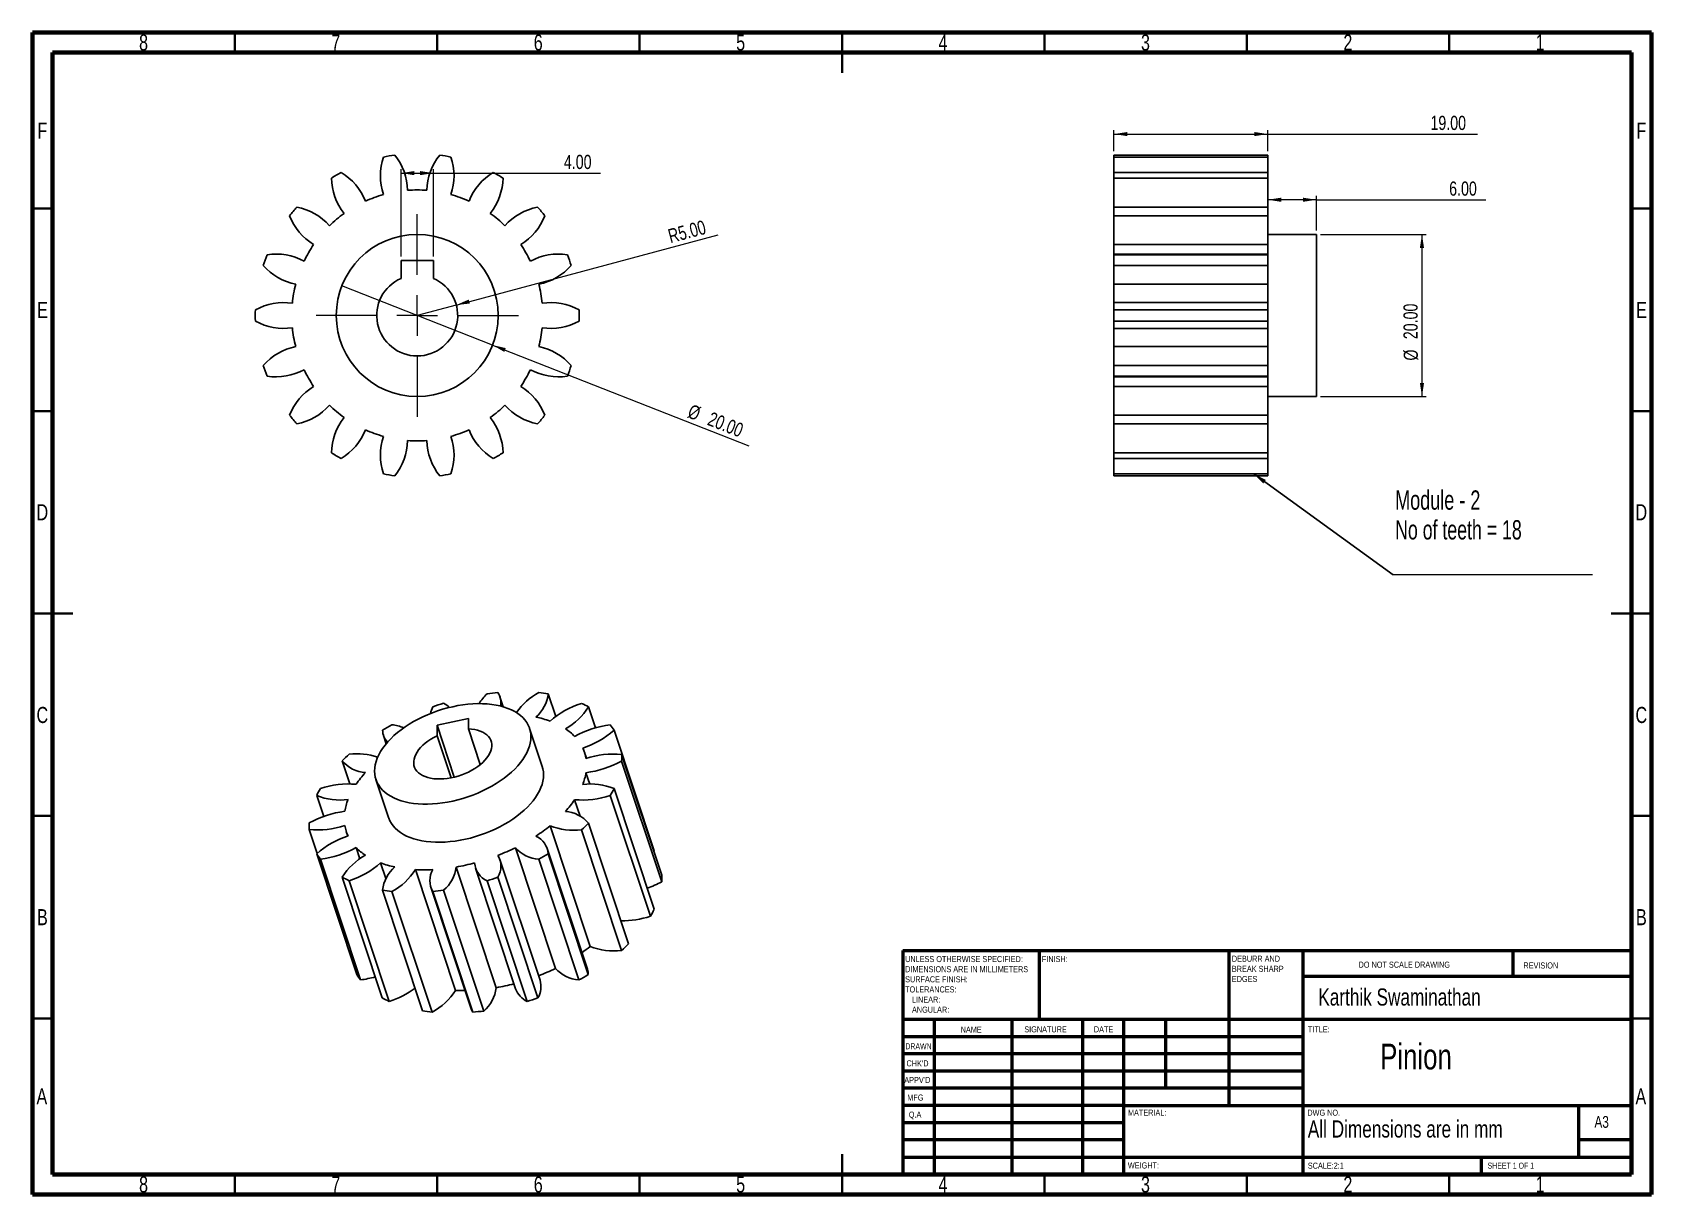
# Model space of a CAD drawing. Header units: millimetres. Extents: x 15 to 415, y 5 to 292.
import ezdxf

# ---------------------------------------------------------------- set-up
doc = ezdxf.new("R2010")
doc.units = ezdxf.units.MM
doc.styles.add('SLDTEXTSTYLE0', font='TXT', dxfattribs={"width": 0.75})
doc.styles.add('SLDTEXTSTYLE1', font='TXT', dxfattribs={"width": 0.686449})
doc.styles.add('SLDTEXTSTYLE2', font='TXT', dxfattribs={"width": 0.6875})
doc.styles.add('SLDTEXTSTYLE3', font='TXT', dxfattribs={"width": 0.7})
doc.dimstyles.new('SLDDIMSTYLE0', dxfattribs={"dimtxt": 3.5, "dimasz": 3.302, "dimexe": 0, "dimexo": 0.0625, "dimgap": 0.875, "dimtad": 1, "dimlfac": 0.5, "dimrnd": 1e-09, "dimzin": 4, "dimdsep": 46, "dimtxsty": 'SLDTEXTSTYLE0', "dimsah": 1, "dimcen": 0.09, "dimadec": 0, "dimazin": 1, "dimtfac": 1, "dimtofl": 0, "dimtmove": 0, "dimatfit": 3, "dimfxl": 0, "dimfrac": 2, "dimtolj": 1, "dimtzin": 12, "dimarcsym": 0})
doc.dimstyles.new('SLDDIMSTYLE1', dxfattribs={"dimtxt": 0.18, "dimasz": 3.302, "dimexe": 0, "dimexo": 0.0625, "dimgap": 0, "dimtad": 0, "dimtih": 1, "dimtoh": 1, "dimdec": 0, "dimrnd": 1e-09, "dimzin": 0, "dimdsep": 46, "dimtxsty": 'Standard', "dimsah": 1, "dimcen": 0.09, "dimadec": 0, "dimazin": 0, "dimtfac": 3.302, "dimtdec": 0, "dimtofl": 0, "dimtmove": 0, "dimatfit": 3, "dimfxl": 0, "dimfrac": 2, "dimtolj": 1, "dimtzin": 0, "dimarcsym": 0})
doc.dimstyles.new('SLDDIMSTYLE2', dxfattribs={"dimtxt": 3.5, "dimasz": 3.302, "dimexe": 0, "dimexo": 0.0625, "dimgap": 0.875, "dimtad": 1, "dimlfac": 0.5, "dimrnd": 1e-09, "dimzin": 4, "dimdsep": 46, "dimtxsty": 'SLDTEXTSTYLE0', "dimsah": 1, "dimcen": 0, "dimadec": 0, "dimazin": 1, "dimtfac": 1, "dimtofl": 0, "dimtmove": 0, "dimatfit": 3, "dimfxl": 0, "dimfrac": 2, "dimtolj": 1, "dimtzin": 12, "dimarcsym": 0})
doc.dimstyles.new('SLDDIMSTYLE3', dxfattribs={"dimtxt": 3.5, "dimasz": 3.302, "dimexe": 0, "dimexo": 0.0625, "dimgap": 0.875, "dimtad": 1, "dimlfac": 0.5, "dimrnd": 1e-09, "dimzin": 4, "dimdsep": 46, "dimtxsty": 'SLDTEXTSTYLE0', "dimblk1": 'NONE', "dimsah": 1, "dimcen": 0, "dimadec": 0, "dimazin": 1, "dimtfac": 1, "dimtmove": 0, "dimatfit": 3, "dimldrblk": 'NONE', "dimfxl": 0, "dimfrac": 2, "dimtolj": 1, "dimtzin": 12, "dimarcsym": 0})

# ---------------------------------------------------------------- blocks, each defined once
blk = doc.blocks.new('SW_NOTE_0')
at = {"color": 0, "linetype": 'Continuous', "lineweight": 0, "char_height": 1.5, "attachment_point": 1, "style": 'SLDTEXTSTYLE0'}
for s, insert in [('UNLESS OTHERWISE SPECIFIED:', (0, 1.93)), ('SURFACE FINISH:', (0, -3.07)), ('DIMENSIONS ARE IN MILLIMETERS', (0, -0.57)), ('TOLERANCES:', (0, -5.57)), ('ANGULAR:', (1.69, -10.57)), ('LINEAR:', (1.69, -8.07))]:
    blk.add_mtext(s, dxfattribs=dict(at, insert=insert))
blk = doc.blocks.new('SW_NOTE_0_1')
at = {"color": 0, "linetype": 'Continuous', "lineweight": 0, "char_height": 1.5, "attachment_point": 1, "style": 'SLDTEXTSTYLE0'}
for s, insert in [('DEBURR AND', (0, 1.93)), ('BREAK SHARP', (0, -0.57)), ('EDGES', (0, -3.07))]:
    blk.add_mtext(s, dxfattribs=dict(at, insert=insert))
blk = doc.blocks.new('_D')
at = {"color": 7, "linetype": 'Continuous', "lineweight": 0}
for p, q in [((333.19, 242.1), (359.27, 242.1)), ((358.27, 242.1), (358.27, 202.1)), ((333.19, 202.1), (359.27, 202.1))]:
    blk.add_line(p, q, dxfattribs=at)
at = {"color": 7, "linetype": 'Continuous', "lineweight": 18}
for points in [[(358.27, 242.1), (357.76, 238.79), (358.78, 238.79)], [(358.27, 202.1), (358.78, 205.4), (357.76, 205.4)]]:
    blk.add_solid(points, dxfattribs=at)
at = {"color": 7, "linetype": 'Continuous', "lineweight": 18, "char_height": 3.5, "attachment_point": 1, "rotation": 90, "style": 'SLDTEXTSTYLE0'}
for s, insert in [('20.00', (353.7, 216.24)), ('%%c', (353.76, 210.96))]:
    blk.add_mtext(s, dxfattribs=dict(at, insert=insert))
blk = doc.blocks.new('_D_1')
at = {"color": 7, "linetype": 'Continuous', "lineweight": 0}
for p, q in [((332.19, 250.67), (320.19, 250.67)), ((332.19, 243.1), (332.19, 251.67)), ((332.19, 250.67), (374.04, 250.67))]:
    blk.add_line(p, q, dxfattribs=at)
at = {"color": 7, "linetype": 'Continuous', "lineweight": 18}
for points in [[(320.19, 250.67), (323.49, 250.16), (323.49, 251.18)], [(332.19, 250.67), (328.89, 251.18), (328.89, 250.16)]]:
    blk.add_solid(points, dxfattribs=at)
at = {"color": 7, "linetype": 'Continuous', "lineweight": 18, "insert": (364.99, 255.18), "char_height": 3.5, "attachment_point": 1, "style": 'SLDTEXTSTYLE0'}
blk.add_mtext('6.00', dxfattribs=at)
blk = doc.blocks.new('_D_2')
at = {"color": 7, "linetype": 'Continuous', "lineweight": 0}
for p, q in [((282.19, 262.71), (282.19, 267.89)), ((282.19, 266.89), (320.19, 266.89)), ((320.19, 262.71), (320.19, 267.89)), ((320.19, 266.89), (372.01, 266.89))]:
    blk.add_line(p, q, dxfattribs=at)
at = {"color": 7, "linetype": 'Continuous', "lineweight": 18}
for points in [[(282.19, 266.89), (285.49, 266.38), (285.49, 267.4)], [(320.19, 266.89), (316.89, 267.4), (316.89, 266.38)]]:
    blk.add_solid(points, dxfattribs=at)
at = {"color": 7, "linetype": 'Continuous', "lineweight": 18, "insert": (360.37, 271.4), "char_height": 3.5, "attachment_point": 1, "style": 'SLDTEXTSTYLE0'}
blk.add_mtext('19.00', dxfattribs=at)
blk = doc.blocks.new('SW_NOTE_0_2')
at = {"color": 0, "linetype": 'Continuous', "lineweight": 0}
blk.add_line((49.21, 0), (0, 0), dxfattribs=at)
at = {"color": 0, "linetype": 'Continuous', "lineweight": 0, "attachment_point": 1}
for s, insert, char_height, style in [('Module - 2', (0.46, 20.87), 4.762, 'SLDTEXTSTYLE3'), ('No of teeth = 18', (0.46, 13.52), 4.7625, 'SLDTEXTSTYLE2')]:
    blk.add_mtext(s, dxfattribs=dict(at, insert=insert, char_height=char_height, style=style))
blk = doc.blocks.new('_D_3')
at = {"color": 7, "linetype": 'Continuous', "lineweight": 0}
for p, q in [((106.07, 236.7), (106.07, 258.25)), ((106.07, 257.25), (114.07, 257.25)), ((114.07, 236.7), (114.07, 258.25)), ((114.07, 257.25), (155.35, 257.25))]:
    blk.add_line(p, q, dxfattribs=at)
at = {"color": 7, "linetype": 'Continuous', "lineweight": 18}
for points in [[(106.07, 257.25), (109.37, 256.74), (109.37, 257.76)], [(114.07, 257.25), (110.76, 257.76), (110.76, 256.74)]]:
    blk.add_solid(points, dxfattribs=at)
at = {"color": 7, "linetype": 'Continuous', "lineweight": 18, "insert": (146.3, 261.76), "char_height": 3.5, "attachment_point": 1, "style": 'SLDTEXTSTYLE0'}
blk.add_mtext('4.00', dxfattribs=at)
blk = doc.blocks.new('_D_4')
at = {"color": 7, "linetype": 'Continuous', "lineweight": 0}
for q in [(184.37, 242.01), (110.07, 222.1)]:
    blk.add_line((119.72, 224.68), q, dxfattribs=at)
at = {"color": 7, "linetype": 'Continuous', "lineweight": 18}
blk.add_solid([(119.72, 224.68), (123.05, 225.05), (122.78, 226.03)], dxfattribs=at)
at = {"color": 7, "linetype": 'Continuous', "lineweight": 18, "insert": (171.72, 243.29), "char_height": 3.5, "attachment_point": 1, "rotation": 15, "style": 'SLDTEXTSTYLE0'}
blk.add_mtext('R5.00', dxfattribs=at)
blk = doc.blocks.new('_D_5')
at = {"color": 7, "linetype": 'Continuous', "lineweight": 0}
for q in [(91.45, 229.41), (191.96, 189.9)]:
    blk.add_line((128.68, 214.78), q, dxfattribs=at)
at = {"color": 7, "linetype": 'Continuous', "lineweight": 18}
blk.add_solid([(128.68, 214.78), (131.57, 213.1), (131.94, 214.04)], dxfattribs=at)
at = {"color": 7, "linetype": 'Continuous', "lineweight": 18, "char_height": 3.5, "attachment_point": 1, "rotation": 338.5412, "style": 'SLDTEXTSTYLE0'}
for s, insert in [('%%c', (177.87, 200.29)), ('20.00', (182.8, 198.41))]:
    blk.add_mtext(s, dxfattribs=dict(at, insert=insert))
blk = doc.blocks.new('_None')
blk = doc.blocks.new('SW_CENTERMARKSYMBOL_0')
at = {"color": 0, "linetype": 'Continuous', "lineweight": 18}
for p, q in [((0, 10), (0, 25)), ((0, 0), (0, 5)), ((-10, 0), (-25, 0)), ((0, 0), (-5, 0)), ((0, 0), (0, -5)), ((0, 0), (5, 0)), ((10, 0), (25, 0)), ((0, -10), (0, -25))]:
    blk.add_line(p, q, dxfattribs=at)

msp = doc.modelspace()

# ---------------------------------------------------------------- linework, layer by layer
at = {"color": 7, "linetype": 'Continuous', "lineweight": 70}
for p, q in [((15, 5), (15, 292)), ((15, 292), (415, 292)), ((415, 292), (415, 5)), ((20, 10), (20, 287)), ((20, 287), (410, 287)), ((410, 287), (410, 10)), ((410, 10), (20, 10)), ((415, 5), (15, 5))]:
    msp.add_line(p, q, dxfattribs=at)
at = {"color": 7, "linetype": 'Continuous', "lineweight": 35}
for p, q in [((65, 287), (65, 292)), ((115, 287), (115, 292)), ((165, 287), (165, 292)), ((215, 292), (215, 282)), ((215, 287), (215, 292)), ((265, 287), (265, 292)), ((315, 287), (315, 292)), ((365, 287), (365, 292)), ((20, 248.5), (15, 248.5)), ((410, 248.5), (415, 248.5)), ((20, 198.5), (15, 198.5)), ((410, 198.5), (415, 198.5)), ((15, 148.5), (25, 148.5)), ((20, 148.5), (15, 148.5)), ((415, 148.5), (405, 148.5)), ((410, 148.5), (415, 148.5)), ((20, 98.5), (15, 98.5)), ((410, 98.5), (415, 98.5)), ((20, 48.5), (15, 48.5)), ((410, 48.5), (415, 48.5)), ((215, 5), (215, 15)), ((65, 10), (65, 5)), ((115, 10), (115, 5)), ((165, 10), (165, 5)), ((215, 10), (215, 5)), ((265, 10), (265, 5)), ((315, 10), (315, 5)), ((365, 10), (365, 5))]:
    msp.add_line(p, q, dxfattribs=at)
at = {"color": 7, "linetype": 'Continuous', "lineweight": 25}
for p, q in [((282.192, 261.706), (320.192, 261.706)), ((282.192, 261.706), (282.192, 261.223)), ((320.192, 261.223), (282.192, 261.223)), ((282.192, 261.223), (282.192, 257.413)), ((320.192, 261.706), (320.192, 261.223)), ((320.192, 257.413), (320.192, 261.223)), ((282.192, 257.413), (320.192, 257.413)), ((282.192, 257.413), (282.192, 256.02)), ((320.192, 256.02), (282.192, 256.02)), ((282.192, 256.02), (282.192, 248.859)), ((320.192, 257.413), (320.192, 256.02)), ((320.192, 248.859), (320.192, 256.02)), ((282.192, 248.859), (320.192, 248.859)), ((282.192, 248.859), (282.192, 246.725)), ((320.192, 248.859), (320.192, 246.725)), ((320.192, 246.725), (282.192, 246.725)), ((282.192, 246.725), (282.192, 239.603)), ((320.192, 239.603), (320.192, 246.725)), ((332.192, 242.096), (320.192, 242.096)), ((332.192, 242.096), (332.192, 202.096)), ((282.192, 239.603), (320.192, 239.603)), ((282.192, 239.603), (282.192, 237.254)), ((320.192, 237.254), (282.192, 237.254)), ((282.192, 237.254), (282.192, 237.078)), ((282.192, 237.078), (320.192, 237.078)), ((282.192, 237.078), (282.192, 234.459)), ((320.192, 239.603), (320.192, 237.254)), ((320.192, 237.254), (320.192, 237.078)), ((320.192, 237.078), (320.192, 234.459)), ((106.065, 235.696), (114.065, 235.696)), ((106.065, 231.261), (106.065, 235.696)), ((114.065, 235.696), (114.065, 231.261)), ((320.192, 234.459), (282.192, 234.459)), ((282.192, 234.459), (282.192, 229.798)), ((320.192, 229.798), (320.192, 234.459)), ((282.192, 229.798), (320.192, 229.798)), ((282.192, 229.798), (282.192, 225.29)), ((320.192, 229.798), (320.192, 225.29)), ((320.192, 225.29), (282.192, 225.29)), ((282.192, 225.29), (282.192, 223.489)), ((320.192, 225.29), (320.192, 223.489)), ((282.192, 223.489), (282.192, 220.703)), ((282.192, 223.489), (320.192, 223.489)), ((320.192, 220.703), (282.192, 220.703)), ((282.192, 220.703), (282.192, 218.902)), ((320.192, 223.489), (320.192, 220.703)), ((320.192, 218.902), (320.192, 220.703)), ((282.192, 218.902), (320.192, 218.902)), ((282.192, 218.902), (282.192, 214.394)), ((320.192, 218.902), (320.192, 214.394)), ((282.192, 214.394), (320.192, 214.394)), ((282.192, 214.394), (282.192, 209.733)), ((320.192, 214.394), (320.192, 209.733)), ((282.192, 209.733), (320.192, 209.733)), ((282.192, 209.733), (282.192, 207.114)), ((320.192, 209.733), (320.192, 207.114)), ((320.192, 207.114), (282.192, 207.114)), ((282.192, 207.114), (282.192, 206.939)), ((282.192, 206.939), (320.192, 206.939)), ((282.192, 206.939), (282.192, 204.589)), ((282.192, 204.589), (320.192, 204.589)), ((282.192, 204.589), (282.192, 197.467)), ((320.192, 206.939), (320.192, 207.114)), ((320.192, 206.939), (320.192, 204.589)), ((320.192, 204.589), (320.192, 197.467)), ((320.192, 202.096), (332.192, 202.096)), ((282.192, 197.467), (320.192, 197.467)), ((282.192, 197.467), (282.192, 195.333)), ((320.192, 197.467), (320.192, 195.333)), ((320.192, 195.333), (282.192, 195.333)), ((282.192, 195.333), (282.192, 188.173)), ((320.192, 195.333), (320.192, 188.173)), ((282.192, 188.173), (320.192, 188.173)), ((282.192, 188.173), (282.192, 186.78)), ((320.192, 188.173), (320.192, 186.78)), ((320.192, 186.78), (282.192, 186.78)), ((282.192, 186.78), (282.192, 182.97)), ((320.192, 186.78), (320.192, 182.97)), ((282.192, 182.97), (320.192, 182.97)), ((282.192, 182.97), (282.192, 182.486)), ((320.192, 182.486), (282.192, 182.486)), ((320.192, 182.97), (320.192, 182.486)), ((144.292, 123.06), (142.424, 128.683)), ((131.321, 125.464), (130.506, 127.918)), ((154.116, 120.258), (152.392, 125.45)), ((114.973, 120.914), (122.697, 122.607)), ((114.973, 118.328), (114.973, 120.914)), ((119.232, 108.094), (114.973, 120.914)), ((122.697, 122.607), (122.697, 120.022)), ((122.697, 120.022), (125.633, 111.183)), ((140.942, 110.724), (137.815, 120.137)), ((101.734, 118.37), (102.404, 116.353)), ((118.431, 107.918), (114.973, 118.328)), ((168.591, 89.873), (158.689, 119.68)), ((91.532, 112.105), (93.423, 106.412)), ((151.857, 112.752), (151.379, 114.191)), ((160.557, 113.694), (170.458, 83.887)), ((170.458, 82.262), (160.557, 112.069)), ((152.675, 106.383), (151.746, 109.182)), ((99.855, 107.527), (102.982, 98.114)), ((158.689, 105.264), (168.591, 75.457)), ((85.235, 103.573), (86.957, 98.388)), ((150.288, 98.49), (148.948, 102.524)), ((167.671, 73.729), (157.769, 103.536)), ((152.797, 66.287), (142.896, 96.094)), ((152.392, 96.733), (162.293, 66.925)), ((83.367, 95.144), (85.328, 89.242)), ((92.544, 94.647), (92.909, 93.55)), ((160.564, 65.302), (150.663, 95.109)), ((95.136, 59.35), (85.235, 89.157)), ((95.895, 87.921), (94.976, 90.689)), ((144.22, 60.861), (134.319, 90.669)), ((152.091, 60.66), (142.19, 90.468)), ((142.424, 89.128), (152.326, 59.321)), ((168.498, 89.789), (168.591, 89.873)), ((86.155, 87.833), (96.056, 58.025)), ((102.319, 83.026), (101.028, 86.913)), ((119.507, 55.442), (109.605, 85.249)), ((129.574, 56.09), (119.673, 85.898)), ((124.484, 85.615), (134.385, 55.807)), ((140.408, 57.945), (130.506, 87.752)), ((149.996, 57.998), (140.094, 87.805)), ((101.434, 53.58), (91.532, 83.387)), ((93.261, 82.522), (103.163, 52.715)), ((111.401, 50.347), (101.5, 80.154)), ((113.418, 80.919), (123.319, 51.112)), ((116.585, 80.146), (126.486, 50.339)), ((137.241, 52.698), (127.339, 82.505)), ((129.988, 83.368), (139.89, 53.561)), ((103.829, 79.853), (113.731, 50.046)), ((123.837, 50.04), (113.935, 79.848))]:
    msp.add_line(p, q, dxfattribs=at)
at = {"color": 7, "linetype": 'Continuous', "lineweight": 50}
for p, q in [((230, 65.25), (410, 65.25)), ((230, 65.25), (230, 10)), ((263.8, 48.25), (263.8, 65.25)), ((310.6, 65.25), (310.6, 27)), ((328.8, 65.25), (328.8, 10)), ((380.8, 58.875), (380.8, 65.25)), ((410, 58.875), (328.8, 58.875)), ((410, 48.25), (230, 48.25)), ((237.8, 48.25), (237.8, 10)), ((256.991, 48.25), (256.991, 10)), ((274.399, 48.25), (274.399, 10)), ((284.6, 10), (284.6, 48.25)), ((295, 31.25), (295, 48.25)), ((328.8, 44), (230, 44)), ((328.8, 39.75), (230, 39.75)), ((328.8, 35.5), (230, 35.5)), ((328.8, 31.25), (230, 31.25)), ((284.6, 27), (230, 27)), ((284.6, 27), (410, 27)), ((397, 14.25), (397, 27)), ((284.6, 22.75), (230, 22.75)), ((284.6, 18.5), (230, 18.5)), ((410, 18.5), (397, 18.5)), ((230, 14.25), (410, 14.25)), ((373, 10), (373, 14.25))]:
    msp.add_line(p, q, dxfattribs=at)
at = {"color": 7, "linetype": 'Continuous', "lineweight": 25, "flags": 128}
for points in [[(138.144, 118.066), (138.103, 118.819), (137.979, 119.551), (137.773, 120.259), (137.486, 120.939), (137.119, 121.589), (136.674, 122.206), (136.153, 122.786), (135.557, 123.329), (134.89, 123.83), (134.154, 124.289), (133.352, 124.703), (132.489, 125.071), (131.566, 125.39), (130.59, 125.66), (129.563, 125.879), (128.49, 126.047), (127.375, 126.162), (126.224, 126.225), (125.042, 126.234), (123.833, 126.19), (122.602, 126.094), (121.355, 125.945), (120.098, 125.744), (118.835, 125.492), (117.572, 125.19), (116.315, 124.839), (115.068, 124.442), (113.837, 123.999), (112.628, 123.512), (111.446, 122.984), (110.295, 122.417), (109.18, 121.813), (108.107, 121.174), (107.08, 120.505), (106.104, 119.807), (105.181, 119.083), (104.318, 118.336), (103.516, 117.571), (102.78, 116.789), (102.113, 115.995), (101.517, 115.191), (100.996, 114.382), (100.551, 113.57), (100.184, 112.76), (99.897, 111.954), (99.691, 111.156), (99.567, 110.369), (99.526, 109.598), (99.567, 108.844), (99.691, 108.112), (99.897, 107.404), (100.184, 106.724), (100.551, 106.074), (100.996, 105.458), (101.517, 104.877), (102.113, 104.335), (102.78, 103.833), (103.516, 103.374), (104.318, 102.96), (105.181, 102.593), (106.104, 102.273), (107.08, 102.003), (108.107, 101.784), (109.18, 101.617), (110.295, 101.501), (111.446, 101.439), (112.628, 101.429), (113.837, 101.473), (115.068, 101.569), (116.315, 101.719), (117.572, 101.919), (118.835, 102.171), (120.098, 102.473), (121.355, 102.824), (122.602, 103.222), (123.833, 103.665), (125.042, 104.151), (126.224, 104.679), (127.375, 105.247), (128.49, 105.851), (129.563, 106.489), (130.59, 107.159), (131.566, 107.857), (132.489, 108.581), (133.352, 109.327), (134.154, 110.092), (134.89, 110.874), (135.557, 111.668), (136.153, 112.472), (136.674, 113.281), (137.119, 114.093), (137.486, 114.904), (137.773, 115.71), (137.979, 116.507), (138.103, 117.294), (138.144, 118.066)], [(122.697, 120.022), (123.498, 119.959), (124.259, 119.844), (124.974, 119.677), (125.637, 119.461), (126.241, 119.196), (126.781, 118.885), (127.254, 118.531), (127.655, 118.137), (127.98, 117.706), (128.227, 117.242), (128.393, 116.749), (128.478, 116.23), (128.48, 115.691), (128.4, 115.137), (128.238, 114.571), (127.995, 113.998), (127.674, 113.425), (127.277, 112.854), (126.808, 112.293), (126.271, 111.744), (125.67, 111.213), (125.011, 110.705), (124.299, 110.223), (123.54, 109.772), (122.74, 109.356), (121.908, 108.979), (121.049, 108.642), (120.171, 108.351), (119.282, 108.106), (118.388, 107.91), (117.499, 107.765), (116.621, 107.671), (115.762, 107.631), (114.93, 107.643), (114.13, 107.709), (113.371, 107.827), (112.659, 107.996), (112, 108.215), (111.399, 108.483), (110.862, 108.796), (110.393, 109.152), (109.996, 109.548), (109.675, 109.981), (109.432, 110.447), (109.27, 110.942), (109.19, 111.461), (109.192, 112.001), (109.277, 112.557), (109.443, 113.123), (109.69, 113.696), (110.015, 114.269), (110.416, 114.839), (110.889, 115.4), (111.429, 115.948), (112.034, 116.478), (112.696, 116.985), (113.411, 117.465), (114.172, 117.914), (114.973, 118.328)], [(102.982, 98.114), (103.024, 97.991), (103.311, 97.311), (103.677, 96.661), (104.123, 96.045), (104.644, 95.464), (105.24, 94.922), (105.907, 94.42), (106.643, 93.961), (107.445, 93.547), (108.308, 93.18), (109.23, 92.86), (110.207, 92.591), (111.234, 92.371), (112.307, 92.204), (113.422, 92.088), (114.573, 92.026), (115.755, 92.016), (116.964, 92.06), (118.195, 92.157), (119.442, 92.306), (120.699, 92.507), (121.962, 92.759), (123.225, 93.06), (124.482, 93.411), (125.729, 93.809), (126.959, 94.252), (128.169, 94.738), (129.351, 95.266), (130.502, 95.834), (131.616, 96.438), (132.689, 97.076), (133.717, 97.746), (134.693, 98.444), (135.615, 99.168), (136.479, 99.914), (137.281, 100.68), (138.017, 101.461), (138.684, 102.255), (139.28, 103.059), (139.801, 103.868), (140.246, 104.68), (140.613, 105.491), (140.9, 106.297), (141.106, 107.095), (141.23, 107.881), (141.271, 108.653), (141.23, 109.406), (141.106, 110.139), (140.942, 110.724)], [(123.319, 51.112), (123.511, 50.628), (123.837, 50.04)]]:
    msp.add_lwpolyline(points, dxfattribs=at)
at = {"color": 7, "linetype": 'Continuous', "lineweight": 25}
msp.add_circle((110.065, 222.096), 20, dxfattribs=at)
for centre, radius, start, end in [((115.37, 256.543), 14.4, 161.03756, 198.6003), ((110.065, 222.096), 40, 98.00406, 101.99594), ((93.299, 252.652), 14.4, 1.3997, 38.96244), ((126.832, 252.652), 14.4, 141.03756, 178.6003), ((110.065, 222.096), 40, 78.00406, 81.99594), ((104.76, 256.543), 14.4, 341.3997, 18.96244), ((110.065, 222.096), 40, 118.00406, 121.99594), ((103.268, 256.28), 14.4, 181.03756, 218.6003), ((83.859, 245.074), 14.4, 21.3997, 58.96244), ((136.271, 245.074), 14.4, 121.03756, 158.6003), ((116.862, 256.28), 14.4, 321.3997, 358.96244), ((110.065, 222.096), 40, 58.00406, 61.99594), ((110.065, 222.096), 30.998, 85.61348, 94.38652), ((110.065, 222.096), 40, 138.00406, 141.99594), ((77.58, 234.726), 14.4, 41.3997, 78.96244), ((110.065, 222.096), 30.998, 105.61348, 114.38652), ((110.065, 222.096), 30.998, 65.61348, 74.38652), ((142.55, 234.726), 14.4, 101.03756, 138.6003), ((110.065, 222.096), 40, 38.00406, 41.99594), ((91.987, 251.894), 14.4, 201.03756, 238.6003), ((110.065, 222.096), 30.998, 125.61348, 134.38652), ((110.065, 222.096), 30.998, 45.61348, 54.38652), ((128.144, 251.894), 14.4, 301.3997, 338.96244), ((110.065, 222.096), 40, 158.00406, 161.99594), ((75.22, 222.854), 14.4, 61.3997, 98.96244), ((110.065, 222.096), 30.998, 145.61348, 154.38652), ((110.065, 222.096), 30.998, 25.61348, 34.38652), ((144.91, 222.854), 14.4, 81.03756, 118.6003), ((110.065, 222.096), 40, 18.00406, 21.99594), ((82.885, 243.914), 14.4, 221.03756, 258.6003), ((137.245, 243.914), 14.4, 281.3997, 318.96244), ((110.065, 222.096), 30.998, 165.61348, 174.38652), ((110.065, 222.096), 10, 113.57818, 66.42182), ((110.065, 222.096), 30.998, 5.61348, 14.38652), ((77.062, 210.89), 14.4, 81.3997, 118.96244), ((143.068, 210.89), 14.4, 61.03756, 98.6003), ((110.065, 222.096), 40, 178.00406, 181.99594), ((77.062, 233.302), 14.4, 241.03756, 278.6003), ((143.068, 233.302), 14.4, 261.3997, 298.96244), ((110.065, 222.096), 40, 358.00406, 1.99594), ((110.065, 222.096), 30.998, 185.61348, 194.38652), ((110.065, 222.096), 30.998, 345.61348, 354.38652), ((82.885, 200.278), 14.4, 101.3997, 138.96244), ((137.245, 200.278), 14.4, 41.03756, 78.6003), ((110.065, 222.096), 40, 198.00406, 201.99594), ((75.22, 221.339), 14.4, 261.03756, 298.6003), ((110.065, 222.096), 30.998, 205.61348, 214.38652), ((110.065, 222.096), 30.998, 325.61348, 334.38652), ((144.91, 221.339), 14.4, 241.3997, 278.96244), ((110.065, 222.096), 40, 338.00406, 341.99594), ((91.987, 192.298), 14.4, 121.3997, 158.96244), ((128.144, 192.298), 14.4, 21.03756, 58.6003), ((110.065, 222.096), 40, 218.00406, 221.99594), ((77.58, 209.467), 14.4, 281.03756, 318.6003), ((110.065, 222.096), 30.998, 225.61348, 234.38652), ((103.268, 187.912), 14.4, 141.3997, 178.96244), ((110.065, 222.096), 30.998, 305.61348, 314.38652), ((116.862, 187.912), 14.4, 1.03756, 38.6003), ((142.55, 209.467), 14.4, 221.3997, 258.96244), ((110.065, 222.096), 40, 318.00406, 321.99594), ((83.859, 199.118), 14.4, 301.03756, 338.6003), ((110.065, 222.096), 30.998, 245.61348, 254.38652), ((115.37, 187.649), 14.4, 161.3997, 198.96244), ((104.76, 187.649), 14.4, 341.03756, 18.6003), ((110.065, 222.096), 30.998, 285.61348, 294.38652), ((136.271, 199.118), 14.4, 201.3997, 238.96244), ((110.065, 222.096), 40, 238.00406, 241.99594), ((93.299, 191.541), 14.4, 321.03756, 358.6003), ((110.065, 222.096), 30.998, 265.61348, 274.38652), ((126.832, 191.541), 14.4, 181.3997, 218.96244), ((110.065, 222.096), 40, 298.00406, 301.99594), ((110.065, 222.096), 40, 258.00406, 261.99594), ((110.065, 222.096), 40, 278.00406, 281.99594), ((135.727, 119.817), 12.21, 133.385, 148.28185), ((135.638, 67.011), 62.235, 95.20837, 97.66293), ((125.947, 126.404), 4.797, 350.79543, 32.61485), ((147.729, 114.957), 15.971, 118.55639, 145.37993), ((133.634, 129.646), 8.842, 310.60236, 353.75233), ((135.799, 86.625), 42.577, 81.04793, 84.20949), ((120.271, 122.195), 7.132, 152.66404, 167.01561), ((137.259, 58.368), 71.039, 106.91963, 109.16694), ((113.436, 120.23), 6.867, 47.72607, 62.70894), ((157.543, 105.081), 22.322, 107.95439, 131.01161), ((139.274, 133.61), 15.449, 298.55794, 328.11634), ((140.909, 104.662), 23.748, 61.08412, 65.75026), ((133.849, 65.462), 63.161, 118.37789, 120.80842), ((102.261, 109.254), 11.882, 67.89716, 82.41716), ((134.232, 98.386), 25.082, 69.79234, 78.13514), ((139.223, 108.714), 13.55, 44.12924, 56.71263), ((160.938, 96.17), 25.036, 97.27055, 118.61217), ((146.92, 112.488), 13.793, 31.42883, 38.13272), ((106.197, 119.848), 4.699, 181.69079, 222.00111), ((144.031, 136.385), 22.224, 288.14088, 311.26605), ((122.386, 80.977), 43.829, 131.64577, 134.74681), ((97.963, 117.716), 8.534, 221.10319, 265.30709), ((95.3, 98.126), 15.735, 71.45841, 97.44561), ((142.022, 111.082), 9.86, 9.54723, 25.10545), ((158.513, 91.892), 21.898, 84.64567, 108.00281), ((148.488, 134.009), 25.04, 277.47536, 298.81506), ((146.489, 112.882), 14.091, 356.69551, 3.30449), ((116.44, 91.701), 25.967, 137.60178, 145.75375), ((137.907, 111.422), 14.019, 338.50415, 350.80469), ((107.441, 92.86), 24.656, 149.69509, 154.24598), ((93.022, 84.402), 21.999, 84.90471, 108.18907), ((152.924, 91.402), 15.013, 67.41732, 97.55289), ((136.482, 115.977), 24.656, 329.69509, 334.24598), ((91, 117.435), 15.013, 247.41732, 277.55289), ((106.017, 97.415), 14.019, 158.50415, 170.80469), ((127.483, 117.136), 25.967, 317.60178, 325.75375), ((150.902, 124.436), 21.999, 264.90471, 288.18907), ((97.434, 95.956), 14.091, 176.69551, 183.30449), ((95.436, 74.829), 25.04, 97.47536, 118.81506), ((85.41, 116.946), 21.898, 264.64567, 288.00281), ((101.902, 97.756), 9.86, 189.54723, 205.10545), ((116.504, 128.759), 41.995, 303.02142, 308.93664), ((148.62, 110.117), 15.146, 247.79393, 277.74984), ((145.961, 91.122), 8.534, 41.10319, 85.30709), ((121.537, 127.861), 43.829, 311.64577, 314.74681), ((99.893, 72.452), 22.224, 108.14088, 131.26605), ((137.221, 88.807), 5.213, 3.52887, 65.42374), ((97.004, 96.349), 13.793, 211.42883, 218.13272), ((82.986, 112.668), 25.036, 277.27055, 298.61217), ((104.65, 75.228), 15.449, 118.55794, 148.11634), ((104.701, 100.123), 13.55, 224.12924, 236.71263), ((125.396, 86.098), 5.342, 329.26685, 30.13415), ((110.677, 138.67), 53.508, 291.18846, 296.22095), ((140.761, 96.407), 8.627, 221.6892, 265.56766), ((110.075, 143.376), 63.161, 298.37789, 300.80842), ((86.38, 103.757), 22.322, 287.95439, 311.01161), ((109.692, 110.451), 25.082, 249.79234, 258.13514), ((110.29, 79.192), 8.842, 130.60236, 173.75233), ((96.427, 93.565), 15.582, 298.36254, 327.74917), ((111.777, 126.271), 41.079, 266.96909, 272.972), ((118.494, 82.571), 5.31, 149.74063, 210.85975), ((110.797, 86.959), 8.939, 310.34869, 353.18033), ((110.597, 138.231), 53.114, 279.83922, 284.89653), ((129.478, 87.29), 5.242, 184.25221, 245.91702), ((103.015, 104.175), 23.748, 241.08412, 245.75026), ((108.125, 122.212), 42.577, 261.04793, 264.20949), ((108.286, 141.826), 62.235, 275.20837, 277.66293), ((106.665, 150.469), 71.039, 286.91963, 289.16694), ((158.534, 103.9), 24.705, 289.71431, 298.85829), ((156.391, 83.075), 14.091, 356.69551, 3.30449), ((160.584, 95.772), 23.154, 269.5498, 287.82184), ((146.384, 86.17), 24.656, 329.69509, 334.24598), ((127.227, 97.876), 40.641, 305.34852, 308.98874), ((158.522, 80.31), 15.146, 247.79393, 277.74984), ((131.439, 98.054), 43.829, 311.64577, 314.74681), ((120.589, 108.841), 53.483, 291.33742, 296.2215), ((150.663, 66.599), 8.627, 221.6892, 265.56766), ((147.67, 59.196), 4.657, 1.53609, 18.32715), ((106.905, 66.542), 13.793, 211.42883, 218.13272), ((92.995, 82.309), 24.476, 277.18399, 285.91991), ((120.699, 57.152), 8.939, 310.34869, 353.18033), ((120.505, 108.388), 53.078, 279.83838, 284.69919), ((135.091, 56.35), 5.551, 329.83235, 16.70141), ((119.977, 113.569), 63.161, 298.37789, 300.80842), ((112.916, 74.368), 23.748, 241.08412, 245.75026), ((95.939, 74.716), 23.157, 288.177, 305.94908), ((106.328, 63.757), 15.582, 298.36254, 327.74917), ((121.643, 95.096), 39.712, 266.9164, 270.37028), ((139.654, 57.779), 5.626, 200.52047, 244.59934), ((116.566, 120.662), 71.039, 286.91963, 289.16694), ((118.026, 92.405), 42.577, 261.04793, 264.20949), ((118.187, 112.019), 62.235, 275.20837, 277.66293)]:
    msp.add_arc(centre, radius, start, end, dxfattribs=at)

# ---------------------------------------------------------------- block references
at = {"color": 7, "linetype": 'Continuous', "lineweight": 0}
for name, p in [('SW_CENTERMARKSYMBOL_0', (110.065, 222.096)), ('SW_NOTE_0_2', (351.182, 158.028)), ('SW_NOTE_0_1', (311.309, 62.069)), ('SW_NOTE_0', (230.594, 61.987))]:
    msp.add_blockref(name, p, dxfattribs=at)

# ---------------------------------------------------------------- texts
for s, insert, char_height, attachment_point, style in [('8', (42.46, 291.494), 3.969, 2, 'SLDTEXTSTYLE0'), ('7', (89.96, 291.494), 3.969, 2, 'SLDTEXTSTYLE0'), ('6', (139.96, 291.494), 3.969, 2, 'SLDTEXTSTYLE0'), ('5', (189.96, 291.494), 3.969, 2, 'SLDTEXTSTYLE0'), ('4', (239.96, 291.494), 3.969, 2, 'SLDTEXTSTYLE0'), ('3', (289.96, 291.494), 3.969, 2, 'SLDTEXTSTYLE0'), ('2', (339.96, 291.494), 3.969, 2, 'SLDTEXTSTYLE0'), ('1', (387.46, 291.494), 3.969, 2, 'SLDTEXTSTYLE0'), ('F', (17.458, 269.744), 3.969, 2, 'SLDTEXTSTYLE0'), ('F', (412.458, 269.744), 3.969, 2, 'SLDTEXTSTYLE0'), ('E', (17.508, 225.429), 3.969, 2, 'SLDTEXTSTYLE0'), ('E', (412.508, 225.429), 3.969, 2, 'SLDTEXTSTYLE0'), ('D', (17.453, 175.494), 3.969, 2, 'SLDTEXTSTYLE0'), ('D', (412.453, 175.494), 3.969, 2, 'SLDTEXTSTYLE0'), ('C', (17.459, 125.429), 3.969, 2, 'SLDTEXTSTYLE0'), ('C', (412.459, 125.429), 3.969, 2, 'SLDTEXTSTYLE0'), ('B', (17.471, 75.494), 3.969, 2, 'SLDTEXTSTYLE0'), ('B', (412.471, 75.494), 3.969, 2, 'SLDTEXTSTYLE0'), ('FINISH:', (264.371, 63.919), 1.5, 1, 'SLDTEXTSTYLE0'), ('DO NOT SCALE DRAWING', (342.615, 62.533), 1.5, 1, 'SLDTEXTSTYLE0'), ('REVISION', (383.328, 62.335), 1.5, 1, 'SLDTEXTSTYLE0'), ('Karthik Swaminathan', (332.659, 55.911), 4.23333, 1, 'SLDTEXTSTYLE0'), ('NAME', (244.322, 46.501), 1.5, 1, 'SLDTEXTSTYLE0'), ('SIGNATURE', (260.034, 46.562), 1.5, 1, 'SLDTEXTSTYLE0'), ('DATE', (277.215, 46.576), 1.5, 1, 'SLDTEXTSTYLE0'), ('TITLE:', (330.09, 46.576), 1.5, 1, 'SLDTEXTSTYLE0'), ('DRAWN', (230.643, 42.385), 1.5, 1, 'SLDTEXTSTYLE1'), ('Pinion', (356.799, 42.258), 6.35, 2, 'SLDTEXTSTYLE0'), ("CHK'D", (230.939, 38.162), 1.5, 1, 'SLDTEXTSTYLE0'), ("APPV'D", (230.402, 34.066), 1.5, 1, 'SLDTEXTSTYLE0'), ('A', (17.34, 31.244), 3.969, 2, 'SLDTEXTSTYLE0'), ('MFG', (231.124, 29.716), 1.5, 1, 'SLDTEXTSTYLE0'), ('A', (412.34, 31.244), 3.969, 2, 'SLDTEXTSTYLE0'), ('Q.A', (231.509, 25.505), 1.5, 1, 'SLDTEXTSTYLE0'), ('MATERIAL:', (285.646, 25.986), 1.5, 1, 'SLDTEXTSTYLE0'), ('DWG NO.', (329.953, 25.986), 1.5, 1, 'SLDTEXTSTYLE0'), ('A3', (400.871, 24.406), 2.9104, 1, 'SLDTEXTSTYLE0'), ('All Dimensions are in mm', (330.074, 23.328), 4.23333, 1, 'SLDTEXTSTYLE0'), ('WEIGHT:', (285.618, 12.949), 1.4986, 1, 'SLDTEXTSTYLE0'), ('SCALE:2:1', (330.074, 12.9), 1.5, 1, 'SLDTEXTSTYLE0'), ('SHEET 1 OF 1', (374.478, 12.9), 1.5, 1, 'SLDTEXTSTYLE2'), ('8', (42.46, 9.494), 3.969, 2, 'SLDTEXTSTYLE0'), ('7', (89.96, 9.494), 3.969, 2, 'SLDTEXTSTYLE0'), ('6', (139.96, 9.494), 3.969, 2, 'SLDTEXTSTYLE0'), ('5', (189.96, 9.494), 3.969, 2, 'SLDTEXTSTYLE0'), ('4', (239.96, 9.494), 3.969, 2, 'SLDTEXTSTYLE0'), ('3', (289.96, 9.494), 3.969, 2, 'SLDTEXTSTYLE0'), ('2', (339.96, 9.494), 3.969, 2, 'SLDTEXTSTYLE0'), ('1', (387.46, 9.494), 3.969, 2, 'SLDTEXTSTYLE0')]:
    msp.add_mtext(s, dxfattribs=dict(at, insert=insert, char_height=char_height, attachment_point=attachment_point, style=style))

# ---------------------------------------------------------------- dimensions: what is measured, and where the dimension line sits
at = {"color": 7, "linetype": 'Continuous', "lineweight": 18}
for base, p1, p2, picture, middle in [((320.192, 266.889), (282.192, 261.706), (320.192, 261.706), '_D_2', (366.192, 266.889)), ((114.065, 257.253), (106.065, 235.696), (114.065, 235.696), '_D_3', (150.823, 257.253)), ((320.192, 250.671), (332.192, 242.096), (320.192, 261.706), '_D_1', (369.518, 250.671))]:
    dim = msp.add_linear_dim(base=base, p1=p1, p2=p2, dimstyle='SLDDIMSTYLE0', dxfattribs=at)
    dim.commit()
    dim.dimension.update_dxf_attribs({"geometry": picture, "text_midpoint": middle, "dimtype": 160})
dim = msp.add_radius_dim(center=(110.065, 222.096), mpoint=(119.724, 224.684), dimstyle='SLDDIMSTYLE2', dxfattribs=at)
dim.commit()
dim.dimension.update_dxf_attribs({"geometry": '_D_4', "text_midpoint": (178.682, 240.482), "dimtype": 164})
dim = msp.add_linear_dim(base=(358.268, 202.096), p1=(332.192, 242.096), p2=(332.192, 202.096), angle=90, text='%%c<>', dimstyle='SLDDIMSTYLE0', dxfattribs=at)
dim.commit()
dim.dimension.update_dxf_attribs({"geometry": '_D', "text_midpoint": (358.268, 219.421), "dimtype": 160})
dim = msp.add_diameter_dim_2p(p1=(91.451, 229.413), p2=(128.679, 214.779), dimstyle='SLDDIMSTYLE3', dxfattribs=at)
dim.commit()
dim.dimension.update_dxf_attribs({"geometry": '_D_5', "text_midpoint": (184.134, 192.981), "dimtype": 163})

# ---------------------------------------------------------------- leaders
at = {"color": 7, "linetype": 'Continuous', "lineweight": 0}
msp.add_leader([(316.709, 182.97), (351.182, 158.028)], dimstyle='SLDDIMSTYLE1', dxfattribs=at)

doc.saveas('drawing.dxf')
